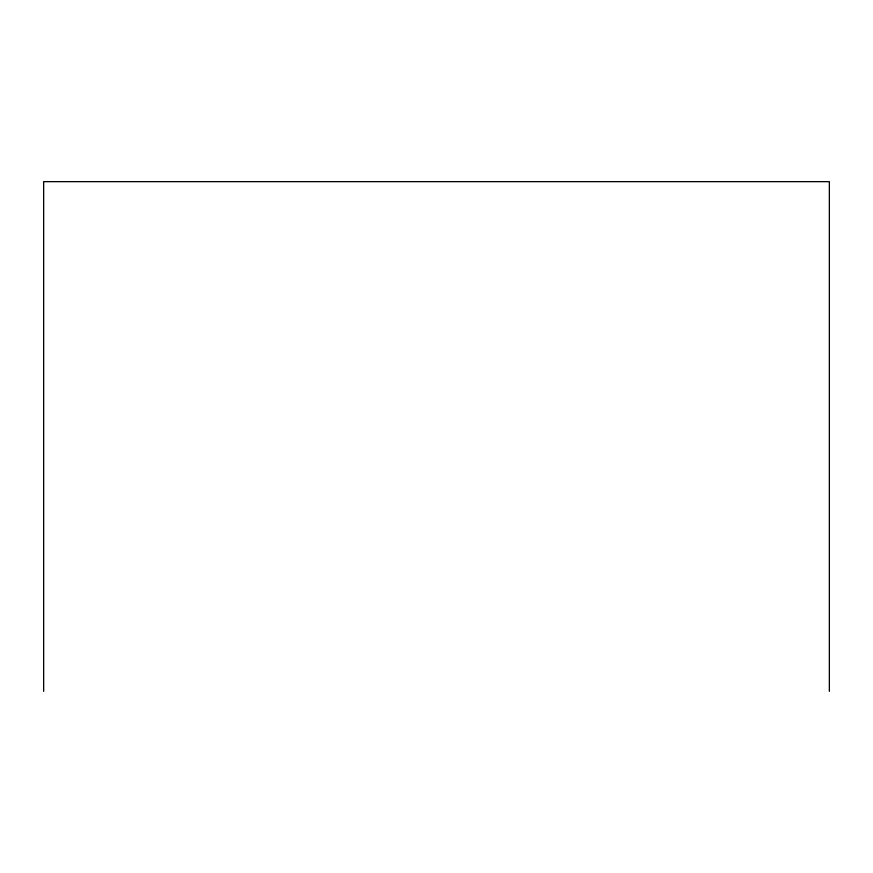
<?xml version="1.0" encoding="UTF-8"?>
<svg xmlns="http://www.w3.org/2000/svg" width="873" height="873" viewBox="0 0 873 873"><rect width="100%" height="100%" fill="white"/><g stroke="black" fill="none" stroke-linecap="round" stroke-linejoin="round"><path stroke-width="1.31" d="M829.35 691.351L829.35 181.649L43.65 181.649L43.65 691.351"/></g></svg>
